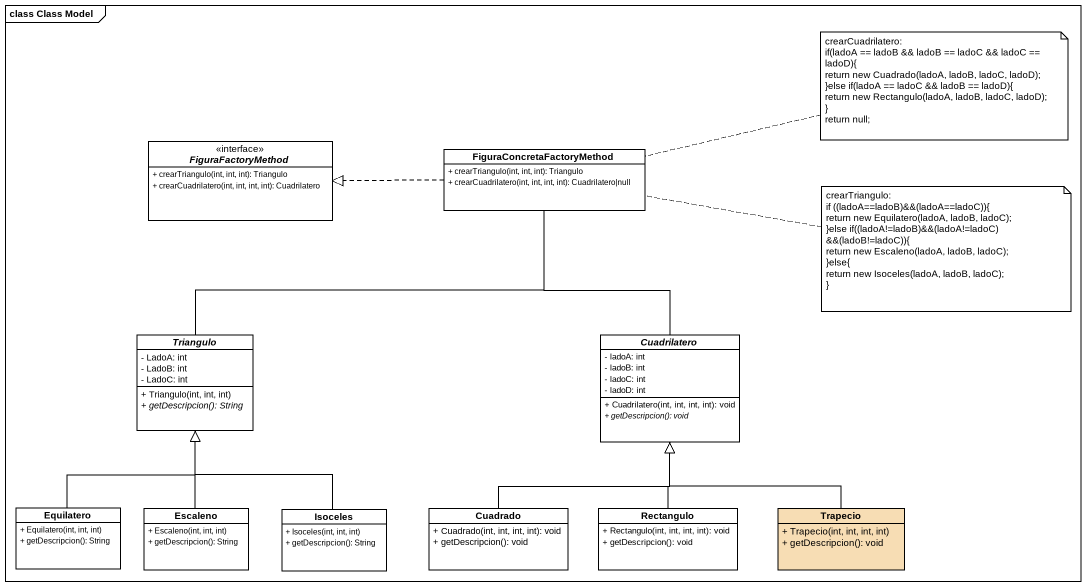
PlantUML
@startuml
mainframe class Class Model
hide circle
hide empty members
skinparam classAttributeIconSize 0
interface FiguraFactoryMethod {
  + crearTriangulo(int, int, int): Triangulo
  + crearCuadrilatero(int, int, int, int): Cuadrilatero
}
class FiguraConcretaFactoryMethod {
  + crearTriangulo(int, int, int): Triangulo
  + crearCuadrilatero(int, int, int, int): Cuadrilatero|null
}
abstract class Triangulo {
  - LadoA: int
  - LadoB: int
  - LadoC: int
  + Triangulo(int, int, int)
  {abstract} + getDescripcion(): String
}
abstract class Cuadrilatero {
  - ladoA: int
  - ladoB: int
  - ladoC: int
  - ladoD: int
  + Cuadrilatero(int, int, int, int): void
  {abstract} + getDescripcion(): void
}
class Equilatero {
  + Equilatero(int, int, int)
  + getDescripcion(): String
}
class Escaleno {
  + Escaleno(int, int, int)
  + getDescripcion(): String
}
class Isoceles {
  + Isoceles(int, int, int)
  + getDescripcion(): String
}
class Cuadrado {
  + Cuadrado(int, int, int, int): void
  + getDescripcion(): void
}
class Rectangulo {
  + Rectangulo(int, int, int, int): void
  + getDescripcion(): void
}
class Trapecio #F7DDB4 {
  + Trapecio(int, int, int, int)
  + getDescripcion(): void
}
FiguraConcretaFactoryMethod .left.|> FiguraFactoryMethod
FiguraConcretaFactoryMethod -left- Triangulo
FiguraConcretaFactoryMethod -- Cuadrilatero
Equilatero -up-|> Triangulo
Escaleno -up-|> Triangulo
Isoceles -up-|> Triangulo
Cuadrado -up-|> Cuadrilatero
Rectangulo -up-|> Cuadrilatero
Trapecio -up-|> Cuadrilatero
note right of FiguraConcretaFactoryMethod
  crearCuadrilatero:
  if(ladoA == ladoB && ladoB == ladoC && ladoC == ladoD){
  return new Cuadrado(ladoA, ladoB, ladoC, ladoD);
  ~}else if(ladoA == ladoC && ladoB == ladoD){
  return new Rectangulo(ladoA, ladoB, ladoC, ladoD);
  ~}
  return null;
end note
note right of FiguraConcretaFactoryMethod
  crearTriangulo:
  if ((ladoA==ladoB)&&(ladoA==ladoC)){
  return new Equilatero(ladoA, ladoB, ladoC);
  ~}else if((ladoA!=ladoB)&&(ladoA!=ladoC) &&(ladoB!=ladoC)){
  return new Escaleno(ladoA, ladoB, ladoC);
  ~}else{
  return new Isoceles(ladoA, ladoB, ladoC);
  ~}
end note
@enduml
